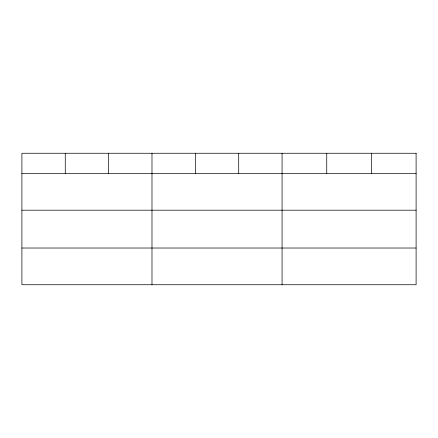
<?xml version="1.0" encoding="UTF-8"?>
<svg xmlns="http://www.w3.org/2000/svg" width="438" height="438" viewBox="0 0 438 438"><rect width="100%" height="100%" fill="white"/><g stroke="black" fill="none" stroke-linecap="round" stroke-linejoin="round"><path stroke-width="0.66" d="M21.9 173.464L416.1 173.464M21.9 210.191L416.1 210.191M21.9 248.023L416.1 248.023M371.424 153.256L371.424 173.464M326.748 153.256L326.748 173.464M282.072 153.256L282.072 284.744M238.71 153.256L238.71 173.464M195.348 153.256L195.348 173.464M151.986 153.256L151.986 284.744M108.624 153.256L108.624 173.464M65.262 153.256L65.262 173.464M416.1 153.256L21.9 153.256L21.9 284.744L416.1 284.744L416.1 153.256"/></g></svg>
